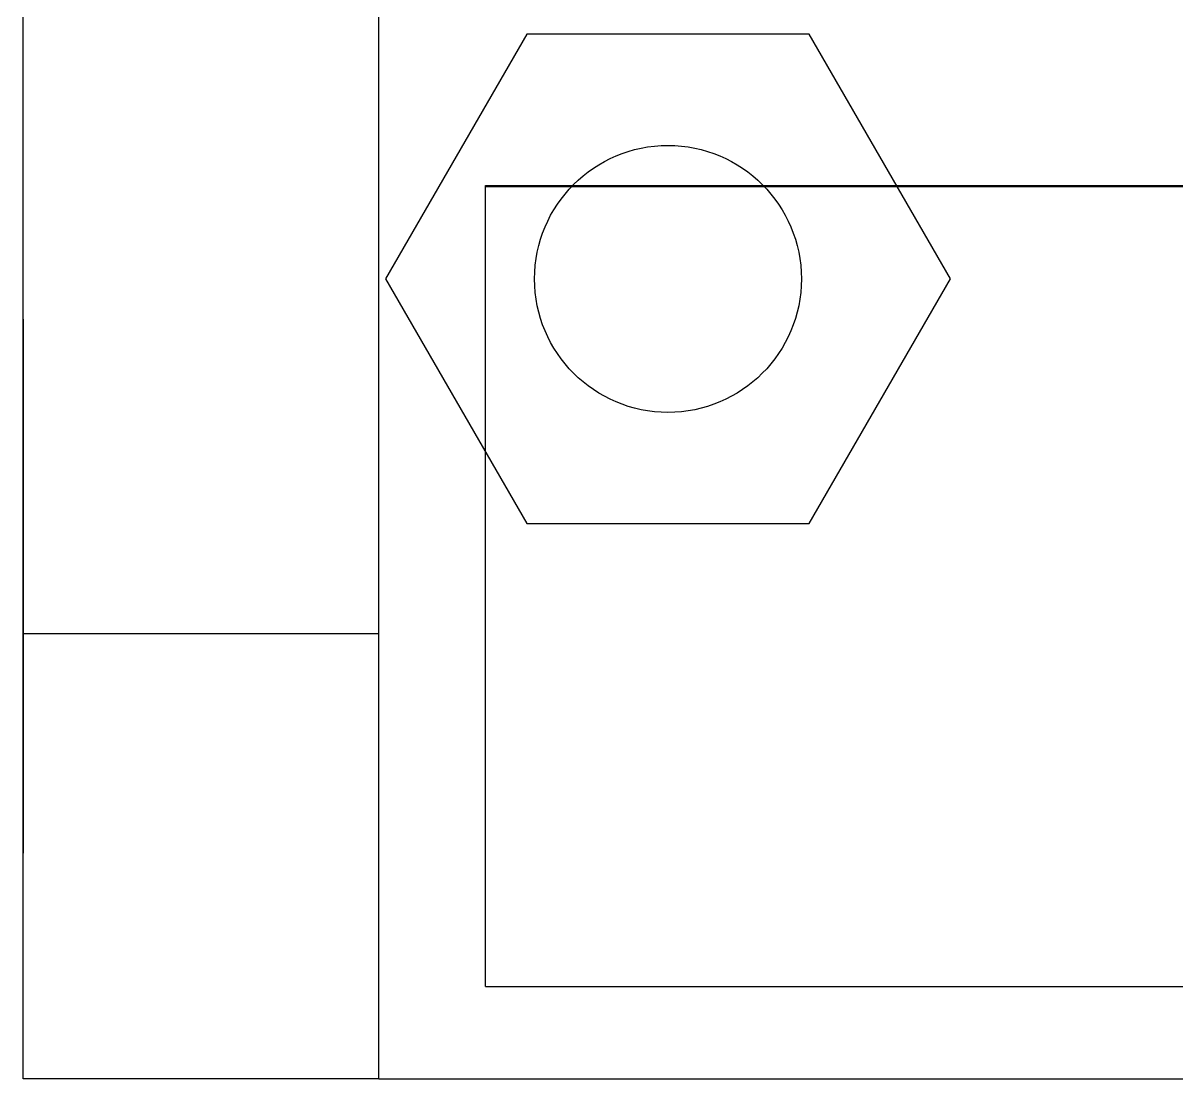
# Model space of a CAD drawing. Extents: x -38 to 38, y -21 to 21.
# Drawn here: x -25.5 to -12.53, y -21 to -9.14 of the extents above; entities that cross this region are included whole.
import ezdxf

# ---------------------------------------------------------------- set-up
doc = ezdxf.new("R2010")
doc.units = 0
doc.header["$MEASUREMENT"] = 0
doc.layers.get('0').update_dxf_attribs({"true_color": 0xffffff})

# ---------------------------------------------------------------- blocks, each defined once
blk = doc.blocks.new('MIRROR')
at = {"color": 0}
for p, q in [((-25.5, -16), (-25.5, 16)), ((-21.5, -16), (-21.5, 16)), ((-19.838, -9.26), (-21.425, -12.01)), ((-16.662, -9.26), (-19.838, -9.26)), ((-16.662, -9.26), (-19.838, -9.26)), ((-15.075, -12.01), (-16.662, -9.26)), ((-15.075, -12.01), (-16.662, -9.26)), ((-21.425, -12.01), (-19.838, -14.76)), ((-16.662, -14.76), (-15.075, -12.01)), ((-16.662, -14.76), (-15.075, -12.01)), ((-19.838, -14.76), (-16.662, -14.76)), ((-21.5, -16), (-25.5, -16)), ((-21.5, -21), (-25.5, -21)), ((-21.5, -21), (-12.2, -21))]:
    blk.add_line(p, q, dxfattribs=at)
for points in [[(-25.5, -12.462), (-25.5, -15.462), (-25.5, -18.462)], [(-25.5, -21), (-25.5, -19.536), (-25.5, -16)], [(-21.5, -21), (-21.5, -16)]]:
    blk.add_lwpolyline(points, dxfattribs=at)
blk.add_circle((-18.25, -12.01), 1.5, dxfattribs=at)
blk = doc.blocks.new('MIRROR002')
at = {"color": 0}
for p, q in [((-20.3, -10.962), (-11.8, -10.962)), ((-20.3, -10.973), (-11.8, -10.973)), ((-20.3, -19.962), (-11.8, -19.962))]:
    blk.add_line(p, q, dxfattribs=at)
for points in [[(-20.3, -10.973), (-20.3, -10.962)], [(-20.3, -19.962), (-20.3, -15.621), (-20.3, -10.973)], [(-11.8, -10.973), (-11.8, -10.962)], [(-11.8, -19.962), (-11.8, -15.621), (-11.8, -10.973)]]:
    blk.add_lwpolyline(points, dxfattribs=at)

msp = doc.modelspace()

# ---------------------------------------------------------------- block references
at = {"color": 0}
for name in ['MIRROR', 'MIRROR002']:
    msp.add_blockref(name, (0, 0), dxfattribs=at)

doc.saveas('drawing.dxf')
